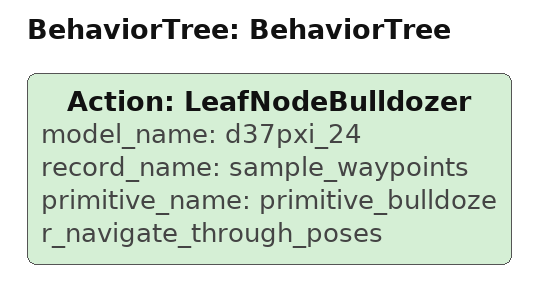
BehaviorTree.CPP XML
<?xml version="1.0"?>
<root main_tree_to_execute="BehaviorTree">
    <BehaviorTree ID="BehaviorTree">
        <Action  model_name="d37pxi_24" ID="LeafNodeBulldozer" record_name="sample_waypoints" primitive_name="primitive_bulldozer_navigate_through_poses"/>
    </BehaviorTree>
</root>
